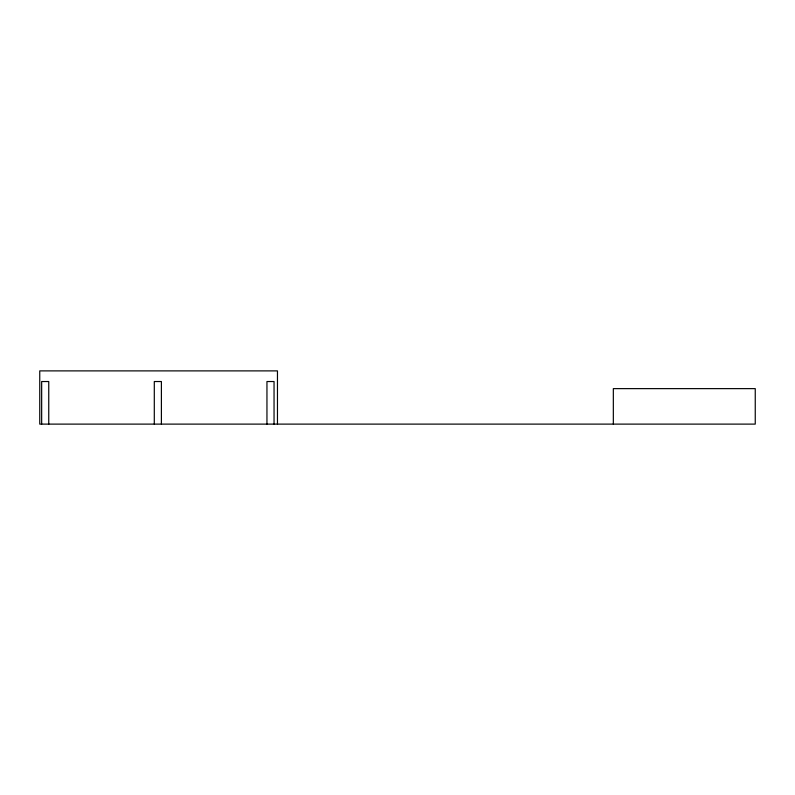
<?xml version="1.0" encoding="UTF-8"?>
<svg xmlns="http://www.w3.org/2000/svg" width="795" height="795" viewBox="0 0 795 795"><rect width="100%" height="100%" fill="white"/><g stroke="black" fill="none" stroke-linecap="round" stroke-linejoin="round"><path stroke-width="1.19" d="M613.333 424.113L613.333 388.626L755.25 388.626L755.25 424.113L39.75 424.113L39.75 370.887L277.465 370.887L277.465 424.113M274.046 424.113L274.046 381.53L266.951 381.53L266.951 424.113M161.395 424.113L161.395 381.53L154.3 381.53L154.3 424.113M48.753 424.113L48.753 381.53L41.658 381.53L41.658 424.113"/></g></svg>
